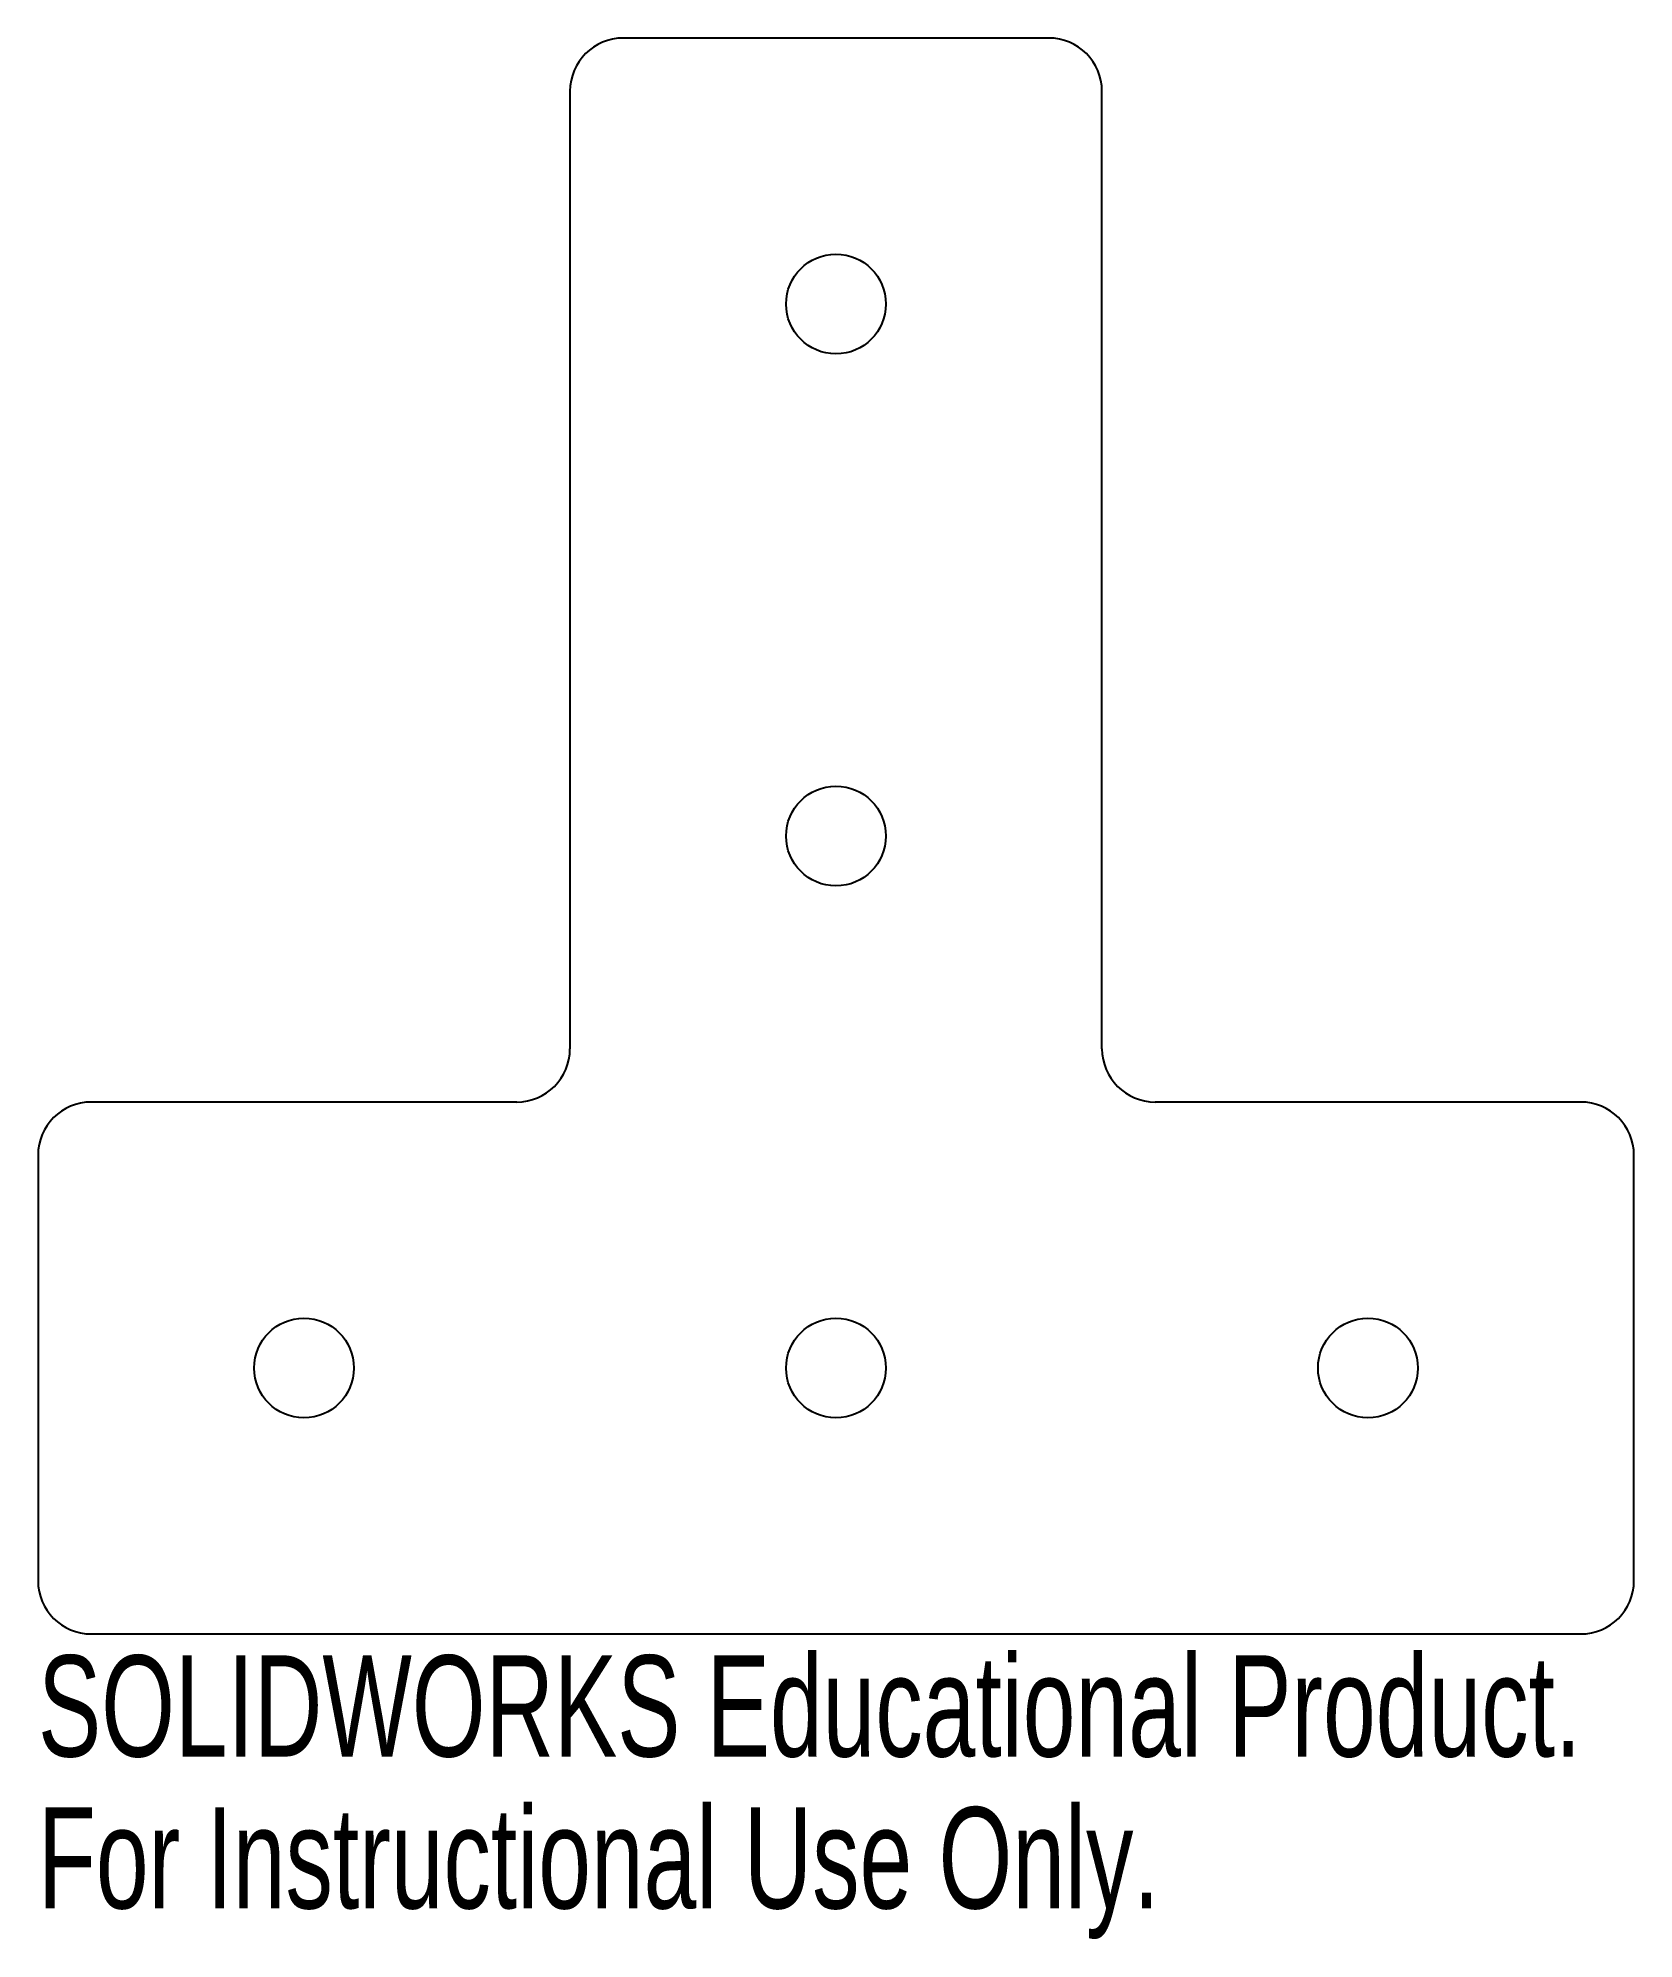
# Model space of a CAD drawing. Header units: inches. Extents: x -1.36 to 1.64, y -0.88 to 2.69.
import ezdxf

# ---------------------------------------------------------------- set-up
doc = ezdxf.new("R2010")
doc.units = ezdxf.units.IN
doc.header["$MEASUREMENT"] = 0
doc.styles.add('SLDTEXTSTYLE0', font='TXT', dxfattribs={"width": 0.7})

msp = doc.modelspace()

# ---------------------------------------------------------------- linework, layer by layer
at = {"color": 7, "linetype": 'Continuous', "lineweight": 25}
for p, q in [((0.537, 2.6888), (-0.263, 2.6888)), ((-0.363, 2.5888), (-0.363, 0.7888)), ((0.637, 0.7888), (0.637, 2.5888)), ((-0.463, 0.6888), (-1.263, 0.6888)), ((1.537, 0.6888), (0.737, 0.6888)), ((-1.363, 0.5888), (-1.363, -0.2112)), ((1.637, -0.2112), (1.637, 0.5888)), ((-1.263, -0.3112), (1.537, -0.3112))]:
    msp.add_line(p, q, dxfattribs=at)
for centre in [(0.137, 2.1888), (0.137, 1.1888), (-0.863, 0.1888), (0.137, 0.1888), (1.137, 0.1888)]:
    msp.add_circle(centre, 0.0938, dxfattribs=at)
for centre, start, end in [((-0.263, 2.5888), 90, 180), ((0.537, 2.5888), 0, 90), ((-0.463, 0.7888), 270, 0), ((0.737, 0.7888), 180, 270), ((-1.263, 0.5888), 90, 180), ((1.537, 0.5888), 0, 90), ((-1.263, -0.2112), 180, 270), ((1.537, -0.2112), 270, 0)]:
    msp.add_arc(centre, 0.1, start, end, dxfattribs=at)

# ---------------------------------------------------------------- texts
at = {"color": 7, "linetype": 'Continuous', "char_height": 0.1903, "attachment_point": 1, "style": 'SLDTEXTSTYLE0'}
for s, insert in [('SOLIDWORKS Educational Product.', (-1.363, -0.3513)), ('For Instructional Use Only.', (-1.363, -0.6368))]:
    msp.add_mtext(s, dxfattribs=dict(at, insert=insert))

doc.saveas('drawing.dxf')
